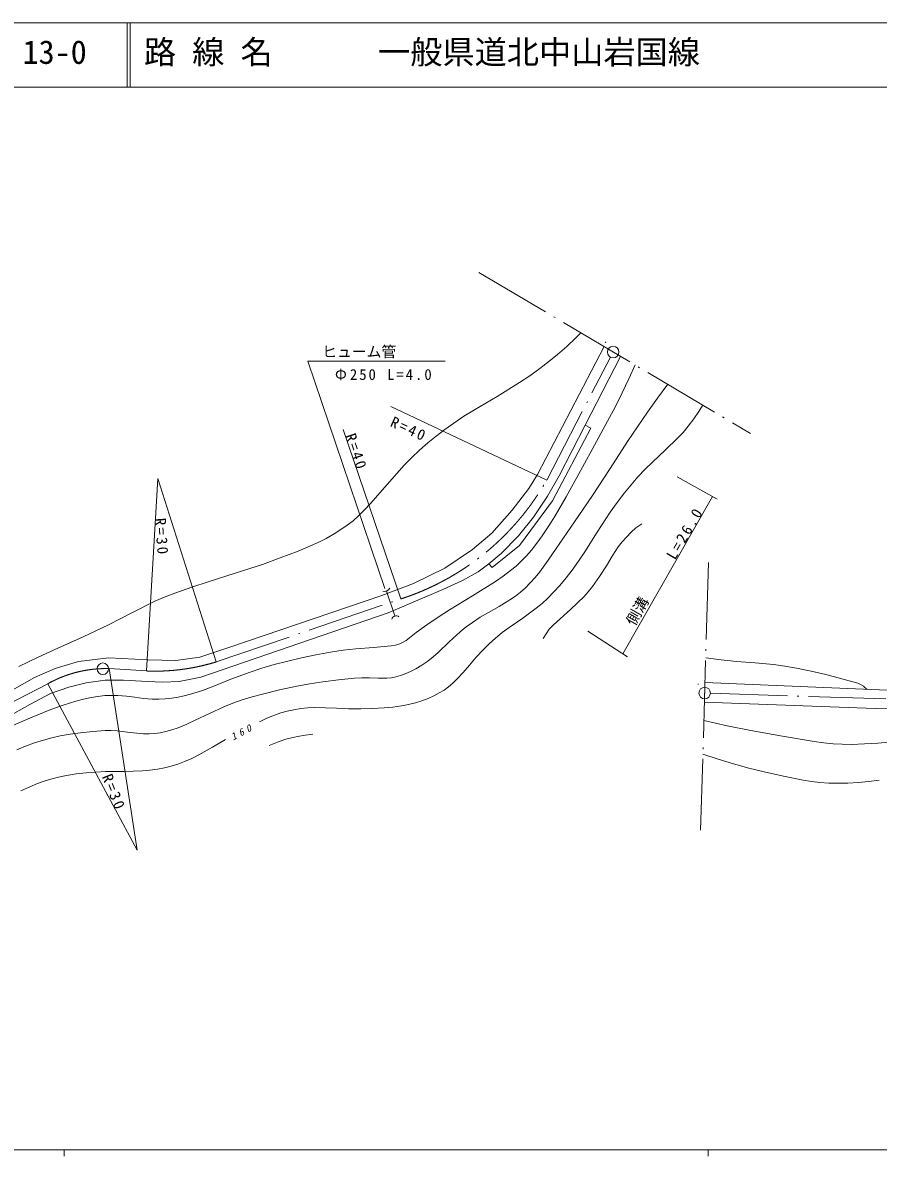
# Model space of a CAD drawing. Units: millimetres, scale not verified. Extents: x 59754 to 699754, y 6644 to 366644.
# Drawn here: x 181296 to 314192, y 190644 to 366644 of the extents above; entities that cross this region are included whole.
import ezdxf
from ezdxf.enums import TextEntityAlignment as Align

# ---------------------------------------------------------------- set-up
doc = ezdxf.new("R2010")
doc.units = ezdxf.units.MM
doc.header["$LTSCALE"] = 1000
doc.linetypes.add('DASHED', pattern=[7.5, 6, -1.5])
doc.linetypes.add('LONG_DASHED_DOTTED', pattern=[15.25, 12, -1.5, 0.25, -1.5])
doc.layers.add('S-SUV', color=7, linetype='Continuous', lineweight=13)
doc.styles.add('ＭＳ ゴシック', font='')
doc.styles.get('ＭＳ ゴシック').set_extended_font_data('MS Gothic')

msp = doc.modelspace()

# ---------------------------------------------------------------- linework, layer by layer
at = {"layer": 'S-SUV'}
for p, q in [((699754, 366644), (59754, 366644)), ((197504, 366644), (197504, 356644)), ((198004, 366644), (198004, 356644)), ((59754, 356644), (699754, 356644)), ((265813, 316394), (267200, 317702)), ((267200, 317702), (267622, 318113)), ((267622, 318113), (268042, 318527)), ((261251, 296483), (271595, 316345)), ((263027, 314016), (264386, 315131)), ((264386, 315131), (265813, 316394)), ((237520, 278807), (225608, 314105)), ((225608, 314105), (246896, 314105)), ((261638, 312953), (263027, 314016)), ((268676, 304143), (274153, 314830)), ((275425, 311355), (276409, 313544)), ((258485, 310774), (260075, 311836)), ((260075, 311836), (261638, 312953)), ((254981, 308631), (258485, 310774)), ((274411, 309181), (275425, 311355)), ((279902, 308351), (281518, 310502)), ((251459, 306547), (254981, 308631)), ((273308, 306961), (274411, 309181)), ((278321, 306175), (279902, 308351)), ((238493, 307060), (262684, 295640)), ((249833, 305531), (251459, 306547)), ((272151, 304768), (273308, 306961)), ((285518, 305135), (286320, 306304)), ((286320, 306304), (286634, 306780)), ((286634, 306780), (286951, 307267)), ((248249, 304470), (249833, 305531)), ((269747, 300385), (272151, 304768)), ((276763, 303911), (278321, 306175)), ((284674, 304011), (285518, 305135)), ((240011, 277173), (231050, 303498)), ((245516, 302467), (246861, 303490)), ((246861, 303490), (248249, 304470)), ((269558, 303696), (263574, 292408)), ((264601, 296316), (268676, 304143)), ((268676, 304143), (269558, 303696)), ((275254, 301612), (276763, 303911)), ((283003, 302121), (283858, 303043)), ((283858, 303043), (284674, 304011)), ((242944, 300285), (244207, 301396)), ((244207, 301396), (245516, 302467)), ((272554, 297404), (275254, 301612)), ((281093, 300255), (283003, 302121)), ((241719, 299128), (242944, 300285)), ((267353, 296010), (269747, 300385)), ((279152, 298442), (281093, 300255)), ((237908, 294966), (240542, 297933)), ((240542, 297933), (241719, 299128)), ((277988, 297308), (279152, 298442)), ((200539, 265994), (202276, 295892)), ((211337, 267394), (202276, 295892)), ((259897, 294338), (261251, 296483)), ((262822, 293114), (264601, 296316)), ((265698, 293041), (267353, 296010)), ((269821, 293233), (272554, 297404)), ((275798, 294909), (276864, 296129)), ((276864, 296129), (277988, 297308)), ((289161, 292672), (282965, 296125)), ((235333, 291976), (237908, 294966)), ((257338, 290959), (259897, 294338)), ((274784, 293658), (275798, 294909)), ((263574, 292408), (258442, 285486)), ((260655, 289880), (262822, 293114)), ((263989, 290099), (265698, 293041)), ((266978, 289126), (269821, 293233)), ((272560, 290644), (273645, 292165)), ((273645, 292165), (274784, 293658)), ((288428, 293081), (274524, 268647)), ((233451, 290069), (234409, 290997)), ((234409, 290997), (235333, 291976)), ((254169, 287394), (257338, 290959)), ((270543, 287569), (272560, 290644)), ((231714, 288634), (232603, 289329)), ((232603, 289329), (233451, 290069)), ((258309, 287001), (260655, 289880)), ((263006, 288509), (263989, 290099)), ((264148, 285023), (266978, 289126)), ((276988, 288539), (277461, 288818)), ((228445, 286586), (229677, 287282)), ((229677, 287282), (230713, 287934)), ((230713, 287934), (231714, 288634)), ((251165, 284852), (254169, 287394)), ((255592, 284251), (258309, 287001)), ((261174, 285844), (261974, 286954)), ((261974, 286954), (263006, 288509)), ((268583, 284470), (270543, 287569)), ((275072, 286777), (275787, 287525)), ((275787, 287525), (276541, 288226)), ((276541, 288226), (276988, 288539)), ((224082, 284596), (225652, 285246)), ((225652, 285246), (227197, 285951)), ((227197, 285951), (228445, 286586)), ((258442, 285486), (254205, 282058)), ((260324, 284768), (261174, 285844)), ((272850, 283819), (273785, 285278)), ((273785, 285278), (274404, 286045)), ((274404, 286045), (275072, 286777)), ((218530, 282542), (221315, 283540)), ((221315, 283540), (224082, 284596)), ((246841, 281981), (251165, 284852)), ((253716, 282634), (255592, 284251)), ((258729, 283030), (259548, 283878)), ((259548, 283878), (260324, 284768)), ((262902, 283196), (264148, 285023)), ((267625, 283030), (268583, 284470)), ((271963, 282325), (272850, 283819)), ((214324, 281166), (218530, 282542)), ((242022, 279571), (246841, 281981)), ((252034, 281405), (253716, 282634)), ((254205, 282058), (253716, 282634)), ((257077, 281581), (257923, 282283)), ((257923, 282283), (258729, 283030)), ((261612, 281412), (262902, 283196)), ((265692, 280430), (266618, 281623)), ((266618, 281623), (267625, 283030)), ((270893, 280687), (271963, 282325)), ((207583, 279025), (210108, 279851)), ((210108, 279851), (214324, 281166)), ((246536, 278656), (249609, 280047)), ((249609, 280047), (252034, 281405)), ((251176, 277663), (254717, 279895)), ((254717, 279895), (255915, 280714)), ((255915, 280714), (257077, 281581)), ((260128, 279657), (260893, 280515)), ((260893, 280515), (261612, 281412)), ((264719, 279274), (265692, 280430)), ((269776, 279089), (270893, 280687)), ((203453, 277520), (205085, 278145)), ((205085, 278145), (207583, 279025)), ((237064, 277731), (242022, 279571)), ((238062, 275001), (246536, 278656)), ((257820, 277605), (258621, 278235)), ((258621, 278235), (259391, 278920)), ((259391, 278920), (260128, 279657)), ((262853, 277303), (263804, 278264)), ((263804, 278264), (264719, 279274)), ((268481, 277535), (269149, 278289)), ((269149, 278289), (269776, 279089)), ((198235, 275031), (201844, 276839)), ((201844, 276839), (203453, 277520)), ((213496, 269678), (237064, 277731)), ((247613, 275489), (251176, 277663)), ((255324, 276020), (256983, 277024)), ((256983, 277024), (257820, 277605)), ((261045, 275726), (261968, 276492)), ((261968, 276492), (262853, 277303)), ((266374, 275558), (268481, 277535)), ((194650, 273168), (198235, 275031)), ((208975, 265022), (238062, 275001)), ((245814, 274337), (247613, 275489)), ((252371, 274324), (253630, 275066)), ((253630, 275066), (255324, 276020)), ((258961, 274216), (261045, 275726)), ((264234, 273633), (266374, 275558)), ((190715, 271318), (194650, 273168)), ((242432, 271952), (244049, 273137)), ((244049, 273137), (245814, 274337)), ((249246, 272091), (250175, 272834)), ((250175, 272834), (251147, 273534)), ((251147, 273534), (252371, 274324)), ((256836, 272752), (258961, 274216)), ((263093, 272463), (263641, 273067)), ((263641, 273067), (264234, 273633)), ((186754, 269523), (190715, 271318)), ((240848, 270717), (242432, 271952)), ((247529, 270502), (249246, 272091)), ((253730, 270221), (254709, 271103)), ((254709, 271103), (255749, 271947)), ((255749, 271947), (256836, 272752)), ((262152, 271041), (262596, 271766)), ((262596, 271766), (263093, 272463)), ((275230, 268189), (269067, 272189)), ((183713, 268121), (186754, 269523)), ((208829, 268159), (213496, 269678)), ((231076, 269223), (233056, 269448)), ((233056, 269448), (235790, 269634)), ((235790, 269634), (238529, 269880)), ((238529, 269880), (239207, 270026)), ((239207, 270026), (239869, 270231)), ((239869, 270231), (240374, 270448)), ((240374, 270448), (240848, 270717)), ((245854, 268870), (247529, 270502)), ((251719, 268123), (252801, 269303)), ((252801, 269303), (253730, 270221)), ((180708, 266670), (183713, 268121)), ((189967, 267461), (194654, 268056)), ((194654, 268056), (200742, 267730)), ((200742, 267730), (205066, 267631)), ((205066, 267631), (208829, 268159)), ((220339, 266977), (222462, 267540)), ((222462, 267540), (224599, 268044)), ((224599, 268044), (226848, 268521)), ((226848, 268521), (229109, 268939)), ((229109, 268939), (231076, 269223)), ((243296, 266905), (244208, 267526)), ((244208, 267526), (245047, 268172)), ((245047, 268172), (245854, 268870)), ((250685, 266906), (251719, 268123)), ((287376, 268040), (289772, 267734)), ((289772, 267734), (292184, 267486)), ((183135, 264986), (186336, 266405)), ((186336, 266405), (189967, 267461)), ((199064, 238198), (194750, 266359)), ((213652, 264713), (216614, 265827)), ((216614, 265827), (218467, 266431)), ((218467, 266431), (220339, 266977)), ((240725, 265543), (241547, 265909)), ((241547, 265909), (242354, 266335)), ((242354, 266335), (243296, 266905)), ((248747, 264703), (249734, 265779)), ((249734, 265779), (250685, 266906)), ((292184, 267486), (295044, 267279)), ((295044, 267279), (297904, 267011)), ((297904, 267011), (299692, 266751)), ((299692, 266751), (301482, 266430)), ((301482, 266430), (303776, 265959)), ((303776, 265959), (306058, 265430)), ((178117, 262114), (183135, 264986)), ((185196, 264010), (199064, 238198)), ((188441, 263491), (191158, 264137)), ((191158, 264137), (194102, 264590)), ((194102, 264590), (196975, 264569)), ((196975, 264569), (200695, 264343)), ((200695, 264343), (203088, 264246)), ((203088, 264246), (205611, 264375)), ((205611, 264375), (208975, 265022)), ((210710, 263542), (213652, 264713)), ((223870, 263636), (225874, 264002)), ((225874, 264002), (227898, 264311)), ((227898, 264311), (230355, 264620)), ((230355, 264620), (232830, 264869)), ((232830, 264869), (233981, 264918)), ((233981, 264918), (235148, 264907)), ((235148, 264907), (236505, 264866)), ((236505, 264866), (237853, 264885)), ((237853, 264885), (238565, 264953)), ((238565, 264953), (239267, 265082)), ((239267, 265082), (239998, 265282)), ((239998, 265282), (240725, 265543)), ((247453, 263548), (248120, 264103)), ((248120, 264103), (248747, 264703)), ((287264, 264208), (320115, 262839)), ((306058, 265430), (308517, 264788)), ((308517, 264788), (310993, 264078)), ((310993, 264078), (311446, 263876)), ((182393, 260774), (185627, 262488)), ((185627, 262488), (188441, 263491)), ((206593, 262169), (207703, 262480)), ((207703, 262480), (209216, 262982)), ((209216, 262982), (210710, 263542)), ((216958, 261992), (218563, 262419)), ((218563, 262419), (221207, 263056)), ((221207, 263056), (223870, 263636)), ((245136, 262134), (245991, 262582)), ((245991, 262582), (246736, 263038)), ((246736, 263038), (247453, 263548)), ((311446, 263876), (311867, 263623)), ((311867, 263623), (312156, 263402)), ((312156, 263402), (312430, 263159)), ((178738, 258736), (182393, 260774)), ((185646, 260000), (187600, 260684)), ((187600, 260684), (189574, 261313)), ((189574, 261313), (190742, 261629)), ((190742, 261629), (191922, 261885)), ((191922, 261885), (192988, 262055)), ((192988, 262055), (194063, 262165)), ((194063, 262165), (195073, 262209)), ((195073, 262209), (196082, 262193)), ((196082, 262193), (197407, 262083)), ((197407, 262083), (198735, 261912)), ((198735, 261912), (200074, 261740)), ((200074, 261740), (201422, 261627)), ((201422, 261627), (202423, 261608)), ((202423, 261608), (203424, 261649)), ((203424, 261649), (204447, 261753)), ((204447, 261753), (205471, 261919)), ((205471, 261919), (206593, 262169)), ((212561, 260447), (213962, 261007)), ((213962, 261007), (215383, 261510)), ((215383, 261510), (216958, 261992)), ((238774, 260393), (240121, 260588)), ((240121, 260588), (241223, 260801)), ((241223, 260801), (242309, 261073)), ((242309, 261073), (243293, 261378)), ((243293, 261378), (244258, 261740)), ((244258, 261740), (245136, 262134)), ((313699, 260165), (287176, 261164)), ((179401, 257388), (182511, 258722)), ((182511, 258722), (185646, 260000)), ((208086, 258341), (210304, 259418)), ((210304, 259418), (212561, 260447)), ((219211, 258657), (220395, 259139)), ((220395, 259139), (221387, 259479)), ((221387, 259479), (222399, 259762)), ((222399, 259762), (223428, 259986)), ((223428, 259986), (224478, 260152)), ((224478, 260152), (225565, 260262)), ((225565, 260262), (226655, 260312)), ((226655, 260312), (228333, 260295)), ((228333, 260295), (230020, 260219)), ((230020, 260219), (231919, 260140)), ((231919, 260140), (233827, 260122)), ((233827, 260122), (235625, 260160)), ((235625, 260160), (237422, 260259)), ((237422, 260259), (238774, 260393)), ((324581, 259936), (313699, 260165)), ((204488, 256849), (205436, 257179)), ((205436, 257179), (206771, 257732)), ((206771, 257732), (208086, 258341)), ((218059, 258123), (219211, 258657)), ((287092, 258282), (290734, 257502)), ((290734, 257502), (294399, 256778)), ((183140, 254823), (184543, 255264)), ((184543, 255264), (185837, 255613)), ((185837, 255613), (187144, 255903)), ((187144, 255903), (188698, 256175)), ((188698, 256175), (190272, 256389)), ((190272, 256389), (192194, 256592)), ((192194, 256592), (194125, 256735)), ((194125, 256735), (195053, 256745)), ((195053, 256745), (195989, 256695)), ((195989, 256695), (198018, 256427)), ((198018, 256427), (200060, 256219)), ((200060, 256219), (200932, 256219)), ((200932, 256219), (201801, 256278)), ((201801, 256278), (202672, 256400)), ((202672, 256400), (203534, 256580)), ((203534, 256580), (204488, 256849)), ((210765, 254143), (212822, 255344)), ((220859, 254924), (222154, 255387)), ((222154, 255387), (223053, 255639)), ((223053, 255639), (223968, 255833)), ((223968, 255833), (225152, 256021)), ((225152, 256021), (226355, 256175)), ((294399, 256778), (299306, 255884)), ((299306, 255884), (304239, 255024)), ((314122, 254798), (319096, 255216)), ((180365, 253767), (181757, 254325)), ((181757, 254325), (183140, 254823)), ((208681, 252978), (210765, 254143)), ((219580, 254403), (220859, 254924)), ((304239, 255024), (305705, 254820)), ((305705, 254820), (307175, 254675)), ((307175, 254675), (308590, 254608)), ((308590, 254608), (310009, 254600)), ((310009, 254600), (312061, 254669)), ((312061, 254669), (314122, 254798)), ((205407, 251538), (206439, 251926)), ((206439, 251926), (207574, 252425)), ((207574, 252425), (208681, 252978)), ((286941, 253075), (289305, 252291)), ((289305, 252291), (291694, 251563)), ((188103, 249771), (189626, 250012)), ((189626, 250012), (191154, 250193)), ((191154, 250193), (192646, 250309)), ((192646, 250309), (194143, 250366)), ((194143, 250366), (197019, 250387)), ((197019, 250387), (199896, 250467)), ((199896, 250467), (201070, 250571)), ((201070, 250571), (202246, 250734)), ((202246, 250734), (203306, 250941)), ((203306, 250941), (204355, 251208)), ((204355, 251208), (205407, 251538)), ((291694, 251563), (294066, 250923)), ((294066, 250923), (296454, 250341)), ((296454, 250341), (299488, 249656)), ((180993, 247369), (183589, 248501)), ((183589, 248501), (184619, 248884)), ((184619, 248884), (185667, 249211)), ((185667, 249211), (186878, 249520)), ((186878, 249520), (188103, 249771)), ((299488, 249656), (302531, 249030)), ((302531, 249030), (303821, 248822)), ((303821, 248822), (305129, 248672)), ((305129, 248672), (306495, 248585)), ((306495, 248585), (307866, 248559)), ((307866, 248559), (309468, 248594)), ((309468, 248594), (311080, 248690)), ((311080, 248690), (312708, 248837)), ((312708, 248837), (314327, 249043)), ((59754, 191644), (598754, 191644)), ((187754, 191644), (187754, 190644)), ((287754, 191644), (287754, 190644))]:
    msp.add_line(p, q, dxfattribs=at)
at = {"layer": 'S-SUV', "linetype": 'LONG_DASHED_DOTTED'}
for p, q in [((252162, 327862), (294340, 302867)), ((262684, 295640), (272587, 314713)), ((287806, 282861), (286598, 241276)), ((211337, 267394), (240011, 277173)), ((194750, 266359), (200539, 265994)), ((178866, 260730), (185196, 264010)), ((288116, 262538), (329181, 261199))]:
    msp.add_line(p, q, dxfattribs=at)
at = {"layer": 'S-SUV', "linetype": 'DASHED'}
msp.add_line((237819, 278385), (239092, 274568), dxfattribs=at)
at = {"layer": 'S-SUV'}
for centre, radius in [((271819, 317036), 31.3), ((271819, 317036), 25), ((271819, 317036), 18.8), ((271819, 317036), 12.5), ((271819, 317036), 6.3), ((273002, 315512), 896), ((273002, 315512), 27), ((193749, 266340), 896), ((193749, 266340), 27), ((286210, 263945), 31.3), ((286210, 263945), 25), ((286210, 263945), 18.8), ((286210, 263945), 12.5), ((286210, 263945), 6.3), ((287217, 262567), 896), ((287217, 262567), 27)]:
    msp.add_circle(centre, radius, dxfattribs=at)
at = {"layer": 'S-SUV', "linetype": 'LONG_DASHED_DOTTED'}
for centre, radius, start, end in [((227620, 315537), 40316, 287.90038, 330.42809), ((194231, 247864), 18502, 88.39246, 119.23056), ((201863, 298135), 32168, 267.64119, 287.12827)]:
    msp.add_arc(centre, radius, start, end, dxfattribs=at)
at = {"layer": 'S-SUV'}
for centre, radius, start, end in [((237530, 279223), 872, 249.01704, 336.22269), ((239318, 273804), 735, 55.035, 159.67303)]:
    msp.add_arc(centre, radius, start, end, dxfattribs=at)

# ---------------------------------------------------------------- texts
at = {"layer": 'S-SUV', "style": 'ＭＳ ゴシック'}
for s, height, p in [('路 線 名', 3666, (200134, 359144)), ('一般県道北中山岩国線', 3666, (236488, 359144)), ('13-0', 3666, (181275, 359144)), ('ヒューム管', 1686, (227813, 314215))]:
    msp.add_text(s, height=height, dxfattribs=at).set_placement(p, align=Align.BOTTOM_LEFT)
msp.add_text('側溝', height=1686, rotation=60.5, dxfattribs=at).set_placement((276788, 272630), align=Align.BOTTOM_LEFT)
at = {"layer": 'S-SUV', "insert": (229798, 311127), "char_height": 1686, "attachment_point": 7, "style": 'ＭＳ ゴシック'}
msp.add_mtext('\\T1.26;Φ250\\~L=4.0', dxfattribs=at)
at = {"layer": 'S-SUV', "attachment_point": 7, "style": 'ＭＳ ゴシック'}
for s, insert, char_height, rotation in [('\\T1.3;R=40', (238237, 304017), 1686, 335.4), ('\\T1.3;R=40', (231343, 302523), 1686, 288.9), ('\\T1.3;L=26.0', (282634, 283109), 1686, 59.7), ('\\T1.3;R=30', (201812, 289686), 1686, 274.2), ('\\T1.73;\\Q15;160', (214008, 255176), 1100, 27.9), ('\\T1.3;R=30', (193557, 249578), 1686, 291.9)]:
    msp.add_mtext(s, dxfattribs=dict(at, insert=insert, char_height=char_height, rotation=rotation))

doc.saveas('drawing.dxf')
